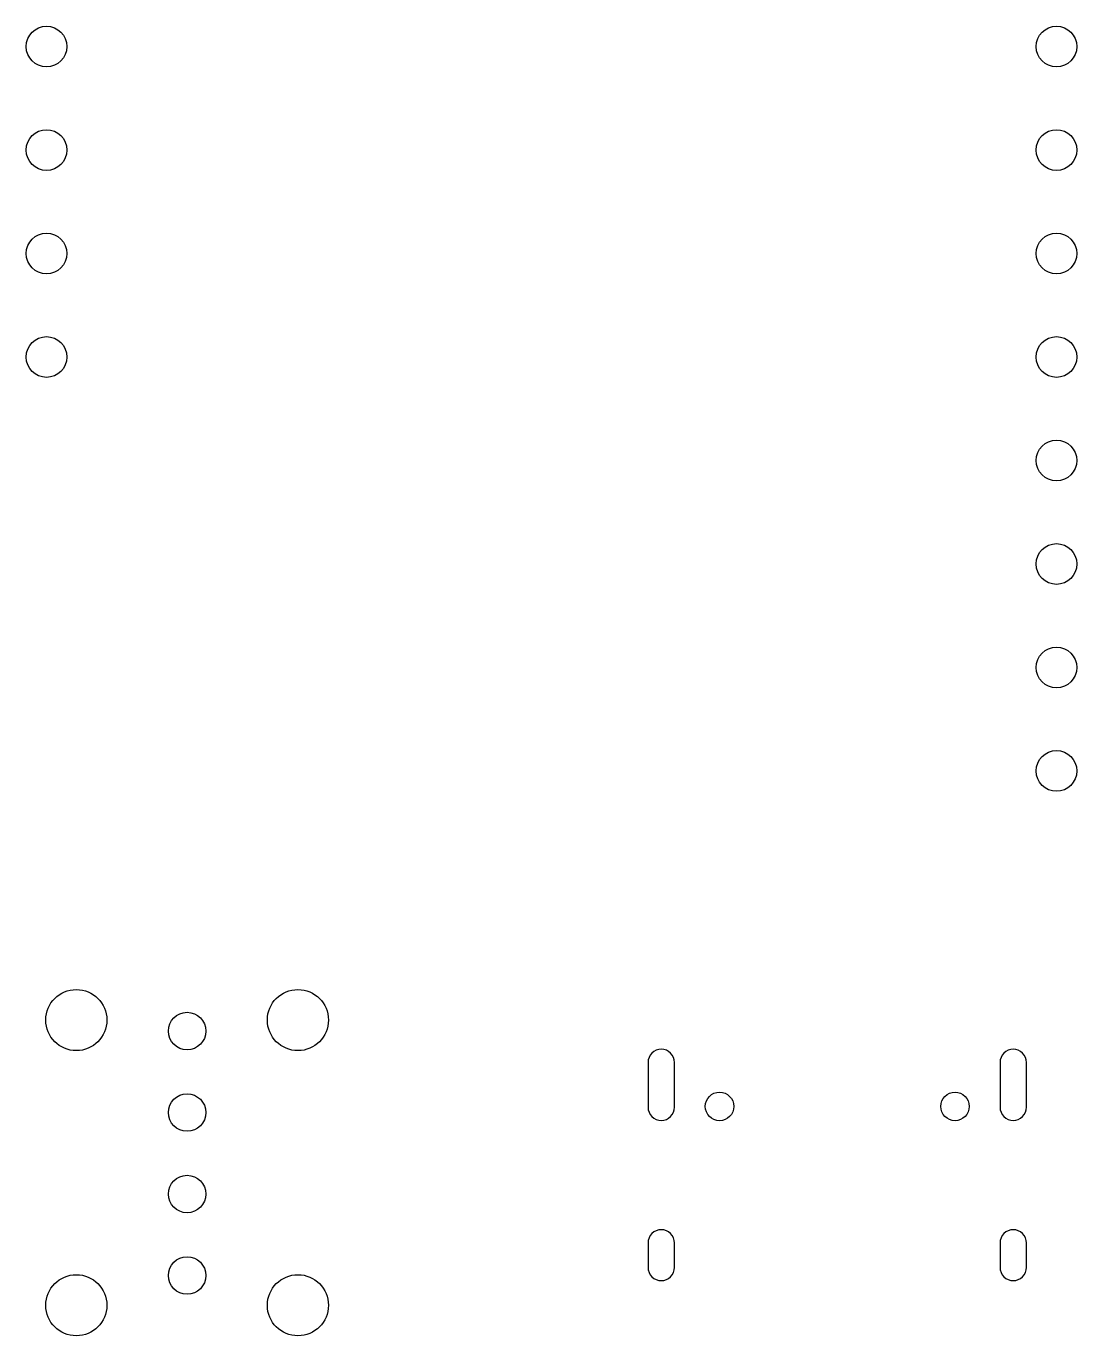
# Model space of a CAD drawing. Extents: x 137.9 to 163.7, y -135.9 to -68.2.
# Drawn here: x 137.95 to 163.74, y -135.88 to -103.73 of the extents above; entities that cross this region are included whole.
import ezdxf

# ---------------------------------------------------------------- set-up
doc = ezdxf.new("R2010")
doc.units = 0
doc.layers.add('BLACK', color=7, linetype='CONTINUOUS')

msp = doc.modelspace()

# ---------------------------------------------------------------- linework, layer by layer
at = {"layer": 'BLACK', "linetype": 'CONTINUOUS'}
for p, q in [((153.359, -128.9), (153.31, -128.94)), ((153.416, -128.87), (153.359, -128.9)), ((153.477, -128.851), (153.416, -128.87)), ((153.54, -128.845), (153.477, -128.851)), ((153.603, -128.851), (153.54, -128.845)), ((153.664, -128.87), (153.603, -128.851)), ((153.721, -128.9), (153.664, -128.87)), ((153.77, -128.94), (153.721, -128.9)), ((161.999, -128.9), (161.95, -128.94)), ((162.056, -128.87), (161.999, -128.9)), ((162.117, -128.851), (162.056, -128.87)), ((162.18, -128.845), (162.117, -128.851)), ((162.243, -128.851), (162.18, -128.845)), ((162.304, -128.87), (162.243, -128.851)), ((162.361, -128.9), (162.304, -128.87)), ((162.41, -128.94), (162.361, -128.9)), ((153.221, -129.107), (153.215, -129.17)), ((153.215, -129.17), (153.215, -130.27)), ((153.24, -129.046), (153.221, -129.107)), ((153.27, -128.989), (153.24, -129.046)), ((153.31, -128.94), (153.27, -128.989)), ((153.81, -128.989), (153.77, -128.94)), ((153.84, -129.046), (153.81, -128.989)), ((153.859, -129.107), (153.84, -129.046)), ((153.865, -129.17), (153.859, -129.107)), ((153.865, -130.27), (153.865, -129.17)), ((161.861, -129.107), (161.855, -129.17)), ((161.855, -129.17), (161.855, -130.27)), ((161.88, -129.046), (161.861, -129.107)), ((161.91, -128.989), (161.88, -129.046)), ((161.95, -128.94), (161.91, -128.989)), ((162.45, -128.989), (162.41, -128.94)), ((162.48, -129.046), (162.45, -128.989)), ((162.499, -129.107), (162.48, -129.046)), ((162.505, -129.17), (162.499, -129.107)), ((162.505, -130.27), (162.505, -129.17)), ((153.215, -130.27), (153.221, -130.333)), ((153.221, -130.333), (153.24, -130.394)), ((153.24, -130.394), (153.27, -130.451)), ((153.27, -130.451), (153.31, -130.5)), ((153.31, -130.5), (153.359, -130.54)), ((153.721, -130.54), (153.77, -130.5)), ((153.77, -130.5), (153.81, -130.451)), ((153.81, -130.451), (153.84, -130.394)), ((153.84, -130.394), (153.859, -130.333)), ((153.859, -130.333), (153.865, -130.27)), ((161.855, -130.27), (161.861, -130.333)), ((161.861, -130.333), (161.88, -130.394)), ((161.88, -130.394), (161.91, -130.451)), ((161.91, -130.451), (161.95, -130.5)), ((161.95, -130.5), (161.999, -130.54)), ((162.361, -130.54), (162.41, -130.5)), ((162.41, -130.5), (162.45, -130.451)), ((162.45, -130.451), (162.48, -130.394)), ((162.48, -130.394), (162.499, -130.333)), ((162.499, -130.333), (162.505, -130.27)), ((153.359, -130.54), (153.416, -130.57)), ((153.416, -130.57), (153.477, -130.589)), ((153.477, -130.589), (153.54, -130.595)), ((153.54, -130.595), (153.603, -130.589)), ((153.603, -130.589), (153.664, -130.57)), ((153.664, -130.57), (153.721, -130.54)), ((161.999, -130.54), (162.056, -130.57)), ((162.056, -130.57), (162.117, -130.589)), ((162.117, -130.589), (162.18, -130.595)), ((162.18, -130.595), (162.243, -130.589)), ((162.243, -130.589), (162.304, -130.57)), ((162.304, -130.57), (162.361, -130.54)), ((153.31, -133.37), (153.27, -133.419)), ((153.359, -133.33), (153.31, -133.37)), ((153.416, -133.3), (153.359, -133.33)), ((153.477, -133.281), (153.416, -133.3)), ((153.54, -133.275), (153.477, -133.281)), ((153.603, -133.281), (153.54, -133.275)), ((153.664, -133.3), (153.603, -133.281)), ((153.721, -133.33), (153.664, -133.3)), ((153.77, -133.37), (153.721, -133.33)), ((153.81, -133.419), (153.77, -133.37)), ((161.95, -133.37), (161.91, -133.419)), ((161.999, -133.33), (161.95, -133.37)), ((162.056, -133.3), (161.999, -133.33)), ((162.117, -133.281), (162.056, -133.3)), ((162.18, -133.275), (162.117, -133.281)), ((162.243, -133.281), (162.18, -133.275)), ((162.304, -133.3), (162.243, -133.281)), ((162.361, -133.33), (162.304, -133.3)), ((162.41, -133.37), (162.361, -133.33)), ((162.45, -133.419), (162.41, -133.37)), ((153.221, -133.537), (153.215, -133.6)), ((153.215, -133.6), (153.215, -134.2)), ((153.24, -133.476), (153.221, -133.537)), ((153.27, -133.419), (153.24, -133.476)), ((153.84, -133.476), (153.81, -133.419)), ((153.859, -133.537), (153.84, -133.476)), ((153.865, -133.6), (153.859, -133.537)), ((153.865, -134.2), (153.865, -133.6)), ((161.861, -133.537), (161.855, -133.6)), ((161.855, -133.6), (161.855, -134.2)), ((161.88, -133.476), (161.861, -133.537)), ((161.91, -133.419), (161.88, -133.476)), ((162.48, -133.476), (162.45, -133.419)), ((162.499, -133.537), (162.48, -133.476)), ((162.505, -133.6), (162.499, -133.537)), ((162.505, -134.2), (162.505, -133.6)), ((153.215, -134.2), (153.221, -134.263)), ((153.221, -134.263), (153.24, -134.324)), ((153.24, -134.324), (153.27, -134.381)), ((153.81, -134.381), (153.84, -134.324)), ((153.84, -134.324), (153.859, -134.263)), ((153.859, -134.263), (153.865, -134.2)), ((161.855, -134.2), (161.861, -134.263)), ((161.861, -134.263), (161.88, -134.324)), ((161.88, -134.324), (161.91, -134.381)), ((162.45, -134.381), (162.48, -134.324)), ((162.48, -134.324), (162.499, -134.263)), ((162.499, -134.263), (162.505, -134.2)), ((153.27, -134.381), (153.31, -134.43)), ((153.31, -134.43), (153.359, -134.47)), ((153.359, -134.47), (153.416, -134.5)), ((153.416, -134.5), (153.477, -134.519)), ((153.477, -134.519), (153.54, -134.525)), ((153.54, -134.525), (153.603, -134.519)), ((153.603, -134.519), (153.664, -134.5)), ((153.664, -134.5), (153.721, -134.47)), ((153.721, -134.47), (153.77, -134.43)), ((153.77, -134.43), (153.81, -134.381)), ((161.91, -134.381), (161.95, -134.43)), ((161.95, -134.43), (161.999, -134.47)), ((161.999, -134.47), (162.056, -134.5)), ((162.056, -134.5), (162.117, -134.519)), ((162.117, -134.519), (162.18, -134.525)), ((162.18, -134.525), (162.243, -134.519)), ((162.243, -134.519), (162.304, -134.5)), ((162.304, -134.5), (162.361, -134.47)), ((162.361, -134.47), (162.41, -134.43)), ((162.41, -134.43), (162.45, -134.381))]:
    msp.add_line(p, q, dxfattribs=at)
at = {"layer": 'BLACK'}
for centre, radius in [((138.45, -104.235), 0.5), ((163.24, -104.235), 0.5), ((138.45, -106.775), 0.5), ((163.24, -106.775), 0.5), ((138.45, -109.315), 0.5), ((163.24, -109.315), 0.5), ((138.45, -111.855), 0.5), ((163.24, -111.855), 0.5), ((163.24, -114.395), 0.5), ((163.24, -116.935), 0.5), ((163.24, -119.475), 0.5), ((163.24, -122.015), 0.5), ((139.18, -128.13), 0.75), ((144.62, -128.13), 0.75), ((141.9, -128.4), 0.46), ((141.9, -130.4), 0.46), ((154.97, -130.25), 0.35), ((160.75, -130.25), 0.35), ((141.9, -132.4), 0.46), ((141.9, -134.4), 0.46), ((139.18, -135.13), 0.75), ((144.62, -135.13), 0.75)]:
    msp.add_circle(centre, radius, dxfattribs=at)

doc.saveas('drawing.dxf')
